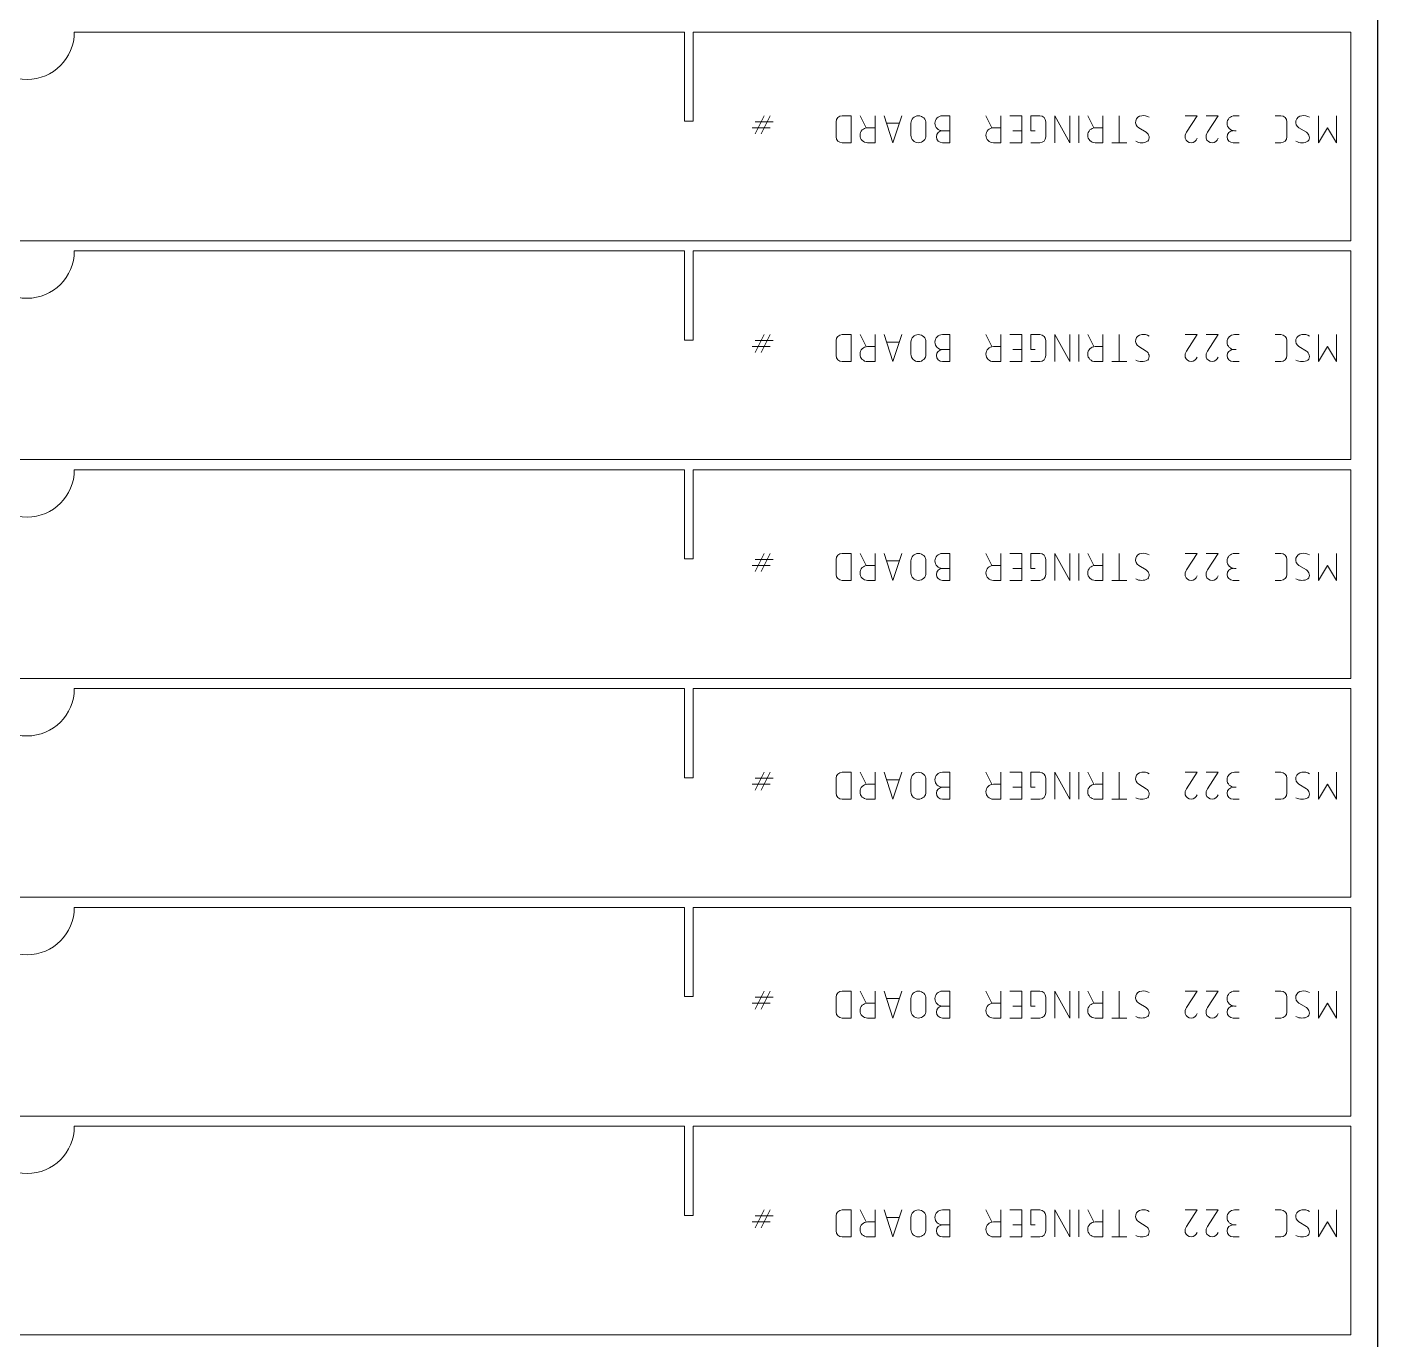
# Model space of a CAD drawing. Header units: millimetres. Extents: x 352 to 5752, y 371 to 2371.
# Drawn here: x 1952 to 2452, y 1411 to 1897 of the extents above; entities that cross this region are included whole.
import ezdxf

# ---------------------------------------------------------------- set-up
doc = ezdxf.new("R2010")
doc.units = ezdxf.units.MM
doc.layers.add('IV_MARK_SURFACE', color=2, linetype='Continuous', lineweight=5)
doc.layers.add('IV_OUTER_PROFILE', color=7, linetype='Continuous', lineweight=5)

msp = doc.modelspace()

# ---------------------------------------------------------------- linework, layer by layer
msp.add_lwpolyline([(1452.48, 371.21), (2452.48, 371.21), (2452.48, 2371.21), (1452.48, 2371.21)], close=True)
at = {"layer": 'IV_MARK_SURFACE'}
for p, q in [((2221.97, 1861.43), (2224.19, 1861.43)), ((2223.08, 1859.21), (2224.19, 1861.43)), ((2224.19, 1861.43), (2225.3, 1863.65)), ((2224.19, 1861.43), (2226.41, 1861.43)), ((2226.41, 1861.43), (2225.3, 1859.21)), ((2227.52, 1863.65), (2226.41, 1861.43)), ((2226.41, 1861.43), (2228.63, 1861.43)), ((2251.91, 1861.43), (2251.91, 1855.89)), ((2257.46, 1863.65), (2254.13, 1863.65)), ((2257.46, 1853.67), (2257.46, 1863.65)), ((2263, 1859.21), (2260.78, 1863.65)), ((2266.33, 1863.65), (2266.33, 1859.21)), ((2269.66, 1863.65), (2272.98, 1853.67)), ((2275.2, 1860.88), (2270.76, 1860.88)), ((2272.98, 1853.67), (2276.31, 1863.65)), ((2279.64, 1860.88), (2279.64, 1856.44)), ((2285.18, 1856.44), (2285.18, 1860.88)), ((2291.28, 1863.65), (2294.05, 1863.65)), ((2294.05, 1863.65), (2294.05, 1858.11)), ((2309.58, 1859.21), (2307.36, 1863.65)), ((2312.9, 1863.65), (2312.9, 1859.21)), ((2316.23, 1863.65), (2320.66, 1863.65)), ((2320.66, 1863.65), (2320.66, 1858.11)), ((2327.32, 1863.65), (2323.99, 1863.65)), ((2323.99, 1863.65), (2323.99, 1858.11)), ((2329.54, 1855.89), (2329.54, 1861.43)), ((2338.41, 1853.67), (2332.86, 1863.65)), ((2332.86, 1863.65), (2332.86, 1853.67)), ((2338.41, 1863.65), (2338.41, 1853.67)), ((2341.73, 1863.65), (2341.73, 1853.67)), ((2347.28, 1859.21), (2345.06, 1863.65)), ((2350.6, 1863.65), (2350.6, 1859.21)), ((2356.7, 1863.65), (2356.7, 1853.67)), ((2381.1, 1863.65), (2385.53, 1863.65)), ((2385.53, 1863.65), (2381.65, 1857.55)), ((2388.86, 1863.65), (2393.3, 1863.65)), ((2393.3, 1863.65), (2389.42, 1857.55)), ((2401.06, 1863.65), (2399.4, 1863.65)), ((2414.37, 1863.65), (2416.58, 1863.65)), ((2418.8, 1861.43), (2418.8, 1855.89)), ((2430.44, 1853.67), (2430.44, 1863.65)), ((2437.1, 1863.65), (2437.1, 1853.67)), ((2223.08, 1859.21), (2220.86, 1859.21)), ((2221.97, 1857), (2223.08, 1859.21)), ((2225.3, 1859.21), (2223.08, 1859.21)), ((2225.3, 1859.21), (2224.19, 1857)), ((2227.52, 1859.21), (2225.3, 1859.21)), ((2263.56, 1859.21), (2266.33, 1859.21)), ((2266.33, 1859.21), (2266.33, 1853.67)), ((2291.28, 1858.11), (2294.05, 1858.11)), ((2294.05, 1858.11), (2294.05, 1853.67)), ((2310.13, 1859.21), (2312.9, 1859.21)), ((2312.9, 1859.21), (2312.9, 1853.67)), ((2320.66, 1858.11), (2317.34, 1858.11)), ((2320.66, 1858.11), (2320.66, 1853.67)), ((2323.99, 1858.11), (2325.65, 1858.11)), ((2347.83, 1859.21), (2350.6, 1859.21)), ((2350.6, 1859.21), (2350.6, 1853.67)), ((2363.91, 1859.21), (2366.68, 1857.55)), ((2399.4, 1858.11), (2399.95, 1858.11)), ((2423.24, 1859.21), (2426.01, 1857.55)), ((2433.77, 1859.21), (2430.44, 1853.67)), ((2437.1, 1853.67), (2433.77, 1859.21)), ((2254.13, 1853.67), (2257.46, 1853.67)), ((2266.33, 1853.67), (2263.56, 1853.67)), ((2294.05, 1853.67), (2291.28, 1853.67)), ((2312.9, 1853.67), (2310.13, 1853.67)), ((2320.66, 1853.67), (2316.23, 1853.67)), ((2323.99, 1853.67), (2327.32, 1853.67)), ((2350.6, 1853.67), (2347.83, 1853.67)), ((2356.7, 1853.67), (2353.93, 1853.67)), ((2359.48, 1853.67), (2356.7, 1853.67)), ((2398.84, 1853.67), (2401.06, 1853.67)), ((2416.58, 1853.67), (2414.37, 1853.67)), ((2221.97, 1780.43), (2224.19, 1780.43)), ((2223.08, 1778.21), (2224.19, 1780.43)), ((2224.19, 1780.43), (2225.3, 1782.65)), ((2224.19, 1780.43), (2226.41, 1780.43)), ((2226.41, 1780.43), (2225.3, 1778.21)), ((2227.52, 1782.65), (2226.41, 1780.43)), ((2226.41, 1780.43), (2228.63, 1780.43)), ((2251.91, 1780.43), (2251.91, 1774.89)), ((2257.46, 1782.65), (2254.13, 1782.65)), ((2257.46, 1772.67), (2257.46, 1782.65)), ((2263, 1778.21), (2260.78, 1782.65)), ((2266.33, 1782.65), (2266.33, 1778.21)), ((2269.66, 1782.65), (2272.98, 1772.67)), ((2272.98, 1772.67), (2276.31, 1782.65)), ((2291.28, 1782.65), (2294.05, 1782.65)), ((2294.05, 1782.65), (2294.05, 1777.11)), ((2309.58, 1778.21), (2307.36, 1782.65)), ((2312.9, 1782.65), (2312.9, 1778.21)), ((2316.23, 1782.65), (2320.66, 1782.65)), ((2320.66, 1782.65), (2320.66, 1777.11)), ((2327.32, 1782.65), (2323.99, 1782.65)), ((2323.99, 1782.65), (2323.99, 1777.11)), ((2329.54, 1774.89), (2329.54, 1780.43)), ((2338.41, 1772.67), (2332.86, 1782.65)), ((2332.86, 1782.65), (2332.86, 1772.67)), ((2338.41, 1782.65), (2338.41, 1772.67)), ((2341.73, 1782.65), (2341.73, 1772.67)), ((2347.28, 1778.21), (2345.06, 1782.65)), ((2350.6, 1782.65), (2350.6, 1778.21)), ((2356.7, 1782.65), (2356.7, 1772.67)), ((2381.1, 1782.65), (2385.53, 1782.65)), ((2385.53, 1782.65), (2381.65, 1776.55)), ((2388.86, 1782.65), (2393.3, 1782.65)), ((2393.3, 1782.65), (2389.42, 1776.55)), ((2401.06, 1782.65), (2399.4, 1782.65)), ((2414.37, 1782.65), (2416.58, 1782.65)), ((2418.8, 1780.43), (2418.8, 1774.89)), ((2430.44, 1772.67), (2430.44, 1782.65)), ((2437.1, 1782.65), (2437.1, 1772.67)), ((2223.08, 1778.21), (2220.86, 1778.21)), ((2221.97, 1776), (2223.08, 1778.21)), ((2225.3, 1778.21), (2223.08, 1778.21)), ((2225.3, 1778.21), (2224.19, 1776)), ((2227.52, 1778.21), (2225.3, 1778.21)), ((2263.56, 1778.21), (2266.33, 1778.21)), ((2266.33, 1778.21), (2266.33, 1772.67)), ((2275.2, 1779.88), (2270.76, 1779.88)), ((2279.64, 1779.88), (2279.64, 1775.44)), ((2285.18, 1775.44), (2285.18, 1779.88)), ((2291.28, 1777.11), (2294.05, 1777.11)), ((2294.05, 1777.11), (2294.05, 1772.67)), ((2310.13, 1778.21), (2312.9, 1778.21)), ((2312.9, 1778.21), (2312.9, 1772.67)), ((2320.66, 1777.11), (2317.34, 1777.11)), ((2320.66, 1777.11), (2320.66, 1772.67)), ((2323.99, 1777.11), (2325.65, 1777.11)), ((2347.83, 1778.21), (2350.6, 1778.21)), ((2350.6, 1778.21), (2350.6, 1772.67)), ((2363.91, 1778.21), (2366.68, 1776.55)), ((2399.4, 1777.11), (2399.95, 1777.11)), ((2423.24, 1778.21), (2426.01, 1776.55)), ((2433.77, 1778.21), (2430.44, 1772.67)), ((2437.1, 1772.67), (2433.77, 1778.21)), ((2254.13, 1772.67), (2257.46, 1772.67)), ((2266.33, 1772.67), (2263.56, 1772.67)), ((2294.05, 1772.67), (2291.28, 1772.67)), ((2312.9, 1772.67), (2310.13, 1772.67)), ((2320.66, 1772.67), (2316.23, 1772.67)), ((2323.99, 1772.67), (2327.32, 1772.67)), ((2350.6, 1772.67), (2347.83, 1772.67)), ((2356.7, 1772.67), (2353.93, 1772.67)), ((2359.48, 1772.67), (2356.7, 1772.67)), ((2398.84, 1772.67), (2401.06, 1772.67)), ((2416.58, 1772.67), (2414.37, 1772.67)), ((2224.19, 1699.43), (2225.3, 1701.65)), ((2227.52, 1701.65), (2226.41, 1699.43)), ((2257.46, 1701.65), (2254.13, 1701.65)), ((2257.46, 1691.67), (2257.46, 1701.65)), ((2263, 1697.21), (2260.78, 1701.65)), ((2266.33, 1701.65), (2266.33, 1697.21)), ((2269.66, 1701.65), (2272.98, 1691.67)), ((2272.98, 1691.67), (2276.31, 1701.65)), ((2291.28, 1701.65), (2294.05, 1701.65)), ((2294.05, 1701.65), (2294.05, 1696.11)), ((2309.58, 1697.21), (2307.36, 1701.65)), ((2312.9, 1701.65), (2312.9, 1697.21)), ((2316.23, 1701.65), (2320.66, 1701.65)), ((2320.66, 1701.65), (2320.66, 1696.11)), ((2327.32, 1701.65), (2323.99, 1701.65)), ((2323.99, 1701.65), (2323.99, 1696.11)), ((2338.41, 1691.67), (2332.86, 1701.65)), ((2332.86, 1701.65), (2332.86, 1691.67)), ((2338.41, 1701.65), (2338.41, 1691.67)), ((2341.73, 1701.65), (2341.73, 1691.67)), ((2347.28, 1697.21), (2345.06, 1701.65)), ((2350.6, 1701.65), (2350.6, 1697.21)), ((2356.7, 1701.65), (2356.7, 1691.67)), ((2381.1, 1701.65), (2385.53, 1701.65)), ((2385.53, 1701.65), (2381.65, 1695.55)), ((2388.86, 1701.65), (2393.3, 1701.65)), ((2393.3, 1701.65), (2389.42, 1695.55)), ((2401.06, 1701.65), (2399.4, 1701.65)), ((2414.37, 1701.65), (2416.58, 1701.65)), ((2430.44, 1691.67), (2430.44, 1701.65)), ((2437.1, 1701.65), (2437.1, 1691.67)), ((2223.08, 1697.21), (2220.86, 1697.21)), ((2221.97, 1699.43), (2224.19, 1699.43)), ((2221.97, 1695), (2223.08, 1697.21)), ((2223.08, 1697.21), (2224.19, 1699.43)), ((2225.3, 1697.21), (2223.08, 1697.21)), ((2224.19, 1699.43), (2226.41, 1699.43)), ((2225.3, 1697.21), (2224.19, 1695)), ((2226.41, 1699.43), (2225.3, 1697.21)), ((2227.52, 1697.21), (2225.3, 1697.21)), ((2226.41, 1699.43), (2228.63, 1699.43)), ((2251.91, 1699.43), (2251.91, 1693.89)), ((2263.56, 1697.21), (2266.33, 1697.21)), ((2266.33, 1697.21), (2266.33, 1691.67)), ((2275.2, 1698.88), (2270.76, 1698.88)), ((2279.64, 1698.88), (2279.64, 1694.44)), ((2285.18, 1694.44), (2285.18, 1698.88)), ((2291.28, 1696.11), (2294.05, 1696.11)), ((2294.05, 1696.11), (2294.05, 1691.67)), ((2310.13, 1697.21), (2312.9, 1697.21)), ((2312.9, 1697.21), (2312.9, 1691.67)), ((2320.66, 1696.11), (2317.34, 1696.11)), ((2320.66, 1696.11), (2320.66, 1691.67)), ((2323.99, 1696.11), (2325.65, 1696.11)), ((2329.54, 1693.89), (2329.54, 1699.43)), ((2347.83, 1697.21), (2350.6, 1697.21)), ((2350.6, 1697.21), (2350.6, 1691.67)), ((2363.91, 1697.21), (2366.68, 1695.55)), ((2399.4, 1696.11), (2399.95, 1696.11)), ((2418.8, 1699.43), (2418.8, 1693.89)), ((2423.24, 1697.21), (2426.01, 1695.55)), ((2433.77, 1697.21), (2430.44, 1691.67)), ((2437.1, 1691.67), (2433.77, 1697.21)), ((2254.13, 1691.67), (2257.46, 1691.67)), ((2266.33, 1691.67), (2263.56, 1691.67)), ((2294.05, 1691.67), (2291.28, 1691.67)), ((2312.9, 1691.67), (2310.13, 1691.67)), ((2320.66, 1691.67), (2316.23, 1691.67)), ((2323.99, 1691.67), (2327.32, 1691.67)), ((2350.6, 1691.67), (2347.83, 1691.67)), ((2356.7, 1691.67), (2353.93, 1691.67)), ((2359.48, 1691.67), (2356.7, 1691.67)), ((2398.84, 1691.67), (2401.06, 1691.67)), ((2416.58, 1691.67), (2414.37, 1691.67)), ((2224.19, 1618.43), (2225.3, 1620.65)), ((2227.52, 1620.65), (2226.41, 1618.43)), ((2257.46, 1620.65), (2254.13, 1620.65)), ((2257.46, 1610.67), (2257.46, 1620.65)), ((2263, 1616.21), (2260.78, 1620.65)), ((2266.33, 1620.65), (2266.33, 1616.21)), ((2269.66, 1620.65), (2272.98, 1610.67)), ((2272.98, 1610.67), (2276.31, 1620.65)), ((2291.28, 1620.65), (2294.05, 1620.65)), ((2294.05, 1620.65), (2294.05, 1615.11)), ((2309.58, 1616.21), (2307.36, 1620.65)), ((2312.9, 1620.65), (2312.9, 1616.21)), ((2316.23, 1620.65), (2320.66, 1620.65)), ((2320.66, 1620.65), (2320.66, 1615.11)), ((2327.32, 1620.65), (2323.99, 1620.65)), ((2323.99, 1620.65), (2323.99, 1615.11)), ((2338.41, 1610.67), (2332.86, 1620.65)), ((2332.86, 1620.65), (2332.86, 1610.67)), ((2338.41, 1620.65), (2338.41, 1610.67)), ((2341.73, 1620.65), (2341.73, 1610.67)), ((2347.28, 1616.21), (2345.06, 1620.65)), ((2350.6, 1620.65), (2350.6, 1616.21)), ((2356.7, 1620.65), (2356.7, 1610.67)), ((2381.1, 1620.65), (2385.53, 1620.65)), ((2385.53, 1620.65), (2381.65, 1614.55)), ((2388.86, 1620.65), (2393.3, 1620.65)), ((2393.3, 1620.65), (2389.42, 1614.55)), ((2401.06, 1620.65), (2399.4, 1620.65)), ((2414.37, 1620.65), (2416.58, 1620.65)), ((2430.44, 1610.67), (2430.44, 1620.65)), ((2437.1, 1620.65), (2437.1, 1610.67)), ((2223.08, 1616.21), (2220.86, 1616.21)), ((2221.97, 1618.43), (2224.19, 1618.43)), ((2221.97, 1614), (2223.08, 1616.21)), ((2223.08, 1616.21), (2224.19, 1618.43)), ((2225.3, 1616.21), (2223.08, 1616.21)), ((2224.19, 1618.43), (2226.41, 1618.43)), ((2225.3, 1616.21), (2224.19, 1614)), ((2226.41, 1618.43), (2225.3, 1616.21)), ((2227.52, 1616.21), (2225.3, 1616.21)), ((2226.41, 1618.43), (2228.63, 1618.43)), ((2251.91, 1618.43), (2251.91, 1612.89)), ((2263.56, 1616.21), (2266.33, 1616.21)), ((2266.33, 1616.21), (2266.33, 1610.67)), ((2275.2, 1617.88), (2270.76, 1617.88)), ((2279.64, 1617.88), (2279.64, 1613.44)), ((2285.18, 1613.44), (2285.18, 1617.88)), ((2291.28, 1615.11), (2294.05, 1615.11)), ((2294.05, 1615.11), (2294.05, 1610.67)), ((2310.13, 1616.21), (2312.9, 1616.21)), ((2312.9, 1616.21), (2312.9, 1610.67)), ((2320.66, 1615.11), (2317.34, 1615.11)), ((2320.66, 1615.11), (2320.66, 1610.67)), ((2323.99, 1615.11), (2325.65, 1615.11)), ((2329.54, 1612.89), (2329.54, 1618.43)), ((2347.83, 1616.21), (2350.6, 1616.21)), ((2350.6, 1616.21), (2350.6, 1610.67)), ((2363.91, 1616.21), (2366.68, 1614.55)), ((2399.4, 1615.11), (2399.95, 1615.11)), ((2418.8, 1618.43), (2418.8, 1612.89)), ((2423.24, 1616.21), (2426.01, 1614.55)), ((2433.77, 1616.21), (2430.44, 1610.67)), ((2437.1, 1610.67), (2433.77, 1616.21)), ((2254.13, 1610.67), (2257.46, 1610.67)), ((2266.33, 1610.67), (2263.56, 1610.67)), ((2294.05, 1610.67), (2291.28, 1610.67)), ((2312.9, 1610.67), (2310.13, 1610.67)), ((2320.66, 1610.67), (2316.23, 1610.67)), ((2323.99, 1610.67), (2327.32, 1610.67)), ((2350.6, 1610.67), (2347.83, 1610.67)), ((2356.7, 1610.67), (2353.93, 1610.67)), ((2359.48, 1610.67), (2356.7, 1610.67)), ((2398.84, 1610.67), (2401.06, 1610.67)), ((2416.58, 1610.67), (2414.37, 1610.67)), ((2223.08, 1535.21), (2220.86, 1535.21)), ((2221.97, 1537.43), (2224.19, 1537.43)), ((2221.97, 1533), (2223.08, 1535.21)), ((2223.08, 1535.21), (2224.19, 1537.43)), ((2225.3, 1535.21), (2223.08, 1535.21)), ((2224.19, 1537.43), (2225.3, 1539.65)), ((2224.19, 1537.43), (2226.41, 1537.43)), ((2225.3, 1535.21), (2224.19, 1533)), ((2226.41, 1537.43), (2225.3, 1535.21)), ((2227.52, 1535.21), (2225.3, 1535.21)), ((2227.52, 1539.65), (2226.41, 1537.43)), ((2226.41, 1537.43), (2228.63, 1537.43)), ((2251.91, 1537.43), (2251.91, 1531.89)), ((2257.46, 1539.65), (2254.13, 1539.65)), ((2257.46, 1529.67), (2257.46, 1539.65)), ((2263, 1535.21), (2260.78, 1539.65)), ((2263.56, 1535.21), (2266.33, 1535.21)), ((2266.33, 1539.65), (2266.33, 1535.21)), ((2266.33, 1535.21), (2266.33, 1529.67)), ((2269.66, 1539.65), (2272.98, 1529.67)), ((2275.2, 1536.88), (2270.76, 1536.88)), ((2272.98, 1529.67), (2276.31, 1539.65)), ((2279.64, 1536.88), (2279.64, 1532.44)), ((2285.18, 1532.44), (2285.18, 1536.88)), ((2291.28, 1539.65), (2294.05, 1539.65)), ((2294.05, 1539.65), (2294.05, 1534.11)), ((2309.58, 1535.21), (2307.36, 1539.65)), ((2310.13, 1535.21), (2312.9, 1535.21)), ((2312.9, 1539.65), (2312.9, 1535.21)), ((2312.9, 1535.21), (2312.9, 1529.67)), ((2316.23, 1539.65), (2320.66, 1539.65)), ((2320.66, 1539.65), (2320.66, 1534.11)), ((2327.32, 1539.65), (2323.99, 1539.65)), ((2323.99, 1539.65), (2323.99, 1534.11)), ((2329.54, 1531.89), (2329.54, 1537.43)), ((2338.41, 1529.67), (2332.86, 1539.65)), ((2332.86, 1539.65), (2332.86, 1529.67)), ((2338.41, 1539.65), (2338.41, 1529.67)), ((2341.73, 1539.65), (2341.73, 1529.67)), ((2347.28, 1535.21), (2345.06, 1539.65)), ((2347.83, 1535.21), (2350.6, 1535.21)), ((2350.6, 1539.65), (2350.6, 1535.21)), ((2350.6, 1535.21), (2350.6, 1529.67)), ((2356.7, 1539.65), (2356.7, 1529.67)), ((2363.91, 1535.21), (2366.68, 1533.55)), ((2381.1, 1539.65), (2385.53, 1539.65)), ((2385.53, 1539.65), (2381.65, 1533.55)), ((2388.86, 1539.65), (2393.3, 1539.65)), ((2393.3, 1539.65), (2389.42, 1533.55)), ((2401.06, 1539.65), (2399.4, 1539.65)), ((2414.37, 1539.65), (2416.58, 1539.65)), ((2418.8, 1537.43), (2418.8, 1531.89)), ((2423.24, 1535.21), (2426.01, 1533.55)), ((2430.44, 1529.67), (2430.44, 1539.65)), ((2433.77, 1535.21), (2430.44, 1529.67)), ((2437.1, 1529.67), (2433.77, 1535.21)), ((2437.1, 1539.65), (2437.1, 1529.67)), ((2291.28, 1534.11), (2294.05, 1534.11)), ((2294.05, 1534.11), (2294.05, 1529.67)), ((2320.66, 1534.11), (2317.34, 1534.11)), ((2320.66, 1534.11), (2320.66, 1529.67)), ((2323.99, 1534.11), (2325.65, 1534.11)), ((2399.4, 1534.11), (2399.95, 1534.11)), ((2254.13, 1529.67), (2257.46, 1529.67)), ((2266.33, 1529.67), (2263.56, 1529.67)), ((2294.05, 1529.67), (2291.28, 1529.67)), ((2312.9, 1529.67), (2310.13, 1529.67)), ((2320.66, 1529.67), (2316.23, 1529.67)), ((2323.99, 1529.67), (2327.32, 1529.67)), ((2350.6, 1529.67), (2347.83, 1529.67)), ((2356.7, 1529.67), (2353.93, 1529.67)), ((2359.48, 1529.67), (2356.7, 1529.67)), ((2398.84, 1529.67), (2401.06, 1529.67)), ((2416.58, 1529.67), (2414.37, 1529.67)), ((2221.97, 1456.43), (2224.19, 1456.43)), ((2223.08, 1454.21), (2224.19, 1456.43)), ((2224.19, 1456.43), (2225.3, 1458.65)), ((2224.19, 1456.43), (2226.41, 1456.43)), ((2226.41, 1456.43), (2225.3, 1454.21)), ((2227.52, 1458.65), (2226.41, 1456.43)), ((2226.41, 1456.43), (2228.63, 1456.43)), ((2251.91, 1456.43), (2251.91, 1450.89)), ((2257.46, 1458.65), (2254.13, 1458.65)), ((2257.46, 1448.67), (2257.46, 1458.65)), ((2263, 1454.21), (2260.78, 1458.65)), ((2266.33, 1458.65), (2266.33, 1454.21)), ((2269.66, 1458.65), (2272.98, 1448.67)), ((2275.2, 1455.88), (2270.76, 1455.88)), ((2272.98, 1448.67), (2276.31, 1458.65)), ((2279.64, 1455.88), (2279.64, 1451.44)), ((2285.18, 1451.44), (2285.18, 1455.88)), ((2291.28, 1458.65), (2294.05, 1458.65)), ((2294.05, 1458.65), (2294.05, 1453.11)), ((2309.58, 1454.21), (2307.36, 1458.65)), ((2312.9, 1458.65), (2312.9, 1454.21)), ((2316.23, 1458.65), (2320.66, 1458.65)), ((2320.66, 1458.65), (2320.66, 1453.11)), ((2327.32, 1458.65), (2323.99, 1458.65)), ((2323.99, 1458.65), (2323.99, 1453.11)), ((2329.54, 1450.89), (2329.54, 1456.43)), ((2338.41, 1448.67), (2332.86, 1458.65)), ((2332.86, 1458.65), (2332.86, 1448.67)), ((2338.41, 1458.65), (2338.41, 1448.67)), ((2341.73, 1458.65), (2341.73, 1448.67)), ((2347.28, 1454.21), (2345.06, 1458.65)), ((2350.6, 1458.65), (2350.6, 1454.21)), ((2356.7, 1458.65), (2356.7, 1448.67)), ((2381.1, 1458.65), (2385.53, 1458.65)), ((2385.53, 1458.65), (2381.65, 1452.55)), ((2388.86, 1458.65), (2393.3, 1458.65)), ((2393.3, 1458.65), (2389.42, 1452.55)), ((2401.06, 1458.65), (2399.4, 1458.65)), ((2414.37, 1458.65), (2416.58, 1458.65)), ((2418.8, 1456.43), (2418.8, 1450.89)), ((2430.44, 1448.67), (2430.44, 1458.65)), ((2437.1, 1458.65), (2437.1, 1448.67)), ((2223.08, 1454.21), (2220.86, 1454.21)), ((2221.97, 1452), (2223.08, 1454.21)), ((2225.3, 1454.21), (2223.08, 1454.21)), ((2225.3, 1454.21), (2224.19, 1452)), ((2227.52, 1454.21), (2225.3, 1454.21)), ((2263.56, 1454.21), (2266.33, 1454.21)), ((2266.33, 1454.21), (2266.33, 1448.67)), ((2291.28, 1453.11), (2294.05, 1453.11)), ((2294.05, 1453.11), (2294.05, 1448.67)), ((2310.13, 1454.21), (2312.9, 1454.21)), ((2312.9, 1454.21), (2312.9, 1448.67)), ((2320.66, 1453.11), (2317.34, 1453.11)), ((2320.66, 1453.11), (2320.66, 1448.67)), ((2323.99, 1453.11), (2325.65, 1453.11)), ((2347.83, 1454.21), (2350.6, 1454.21)), ((2350.6, 1454.21), (2350.6, 1448.67)), ((2363.91, 1454.21), (2366.68, 1452.55)), ((2399.4, 1453.11), (2399.95, 1453.11)), ((2423.24, 1454.21), (2426.01, 1452.55)), ((2433.77, 1454.21), (2430.44, 1448.67)), ((2437.1, 1448.67), (2433.77, 1454.21)), ((2254.13, 1448.67), (2257.46, 1448.67)), ((2266.33, 1448.67), (2263.56, 1448.67)), ((2294.05, 1448.67), (2291.28, 1448.67)), ((2312.9, 1448.67), (2310.13, 1448.67)), ((2320.66, 1448.67), (2316.23, 1448.67)), ((2323.99, 1448.67), (2327.32, 1448.67)), ((2350.6, 1448.67), (2347.83, 1448.67)), ((2356.7, 1448.67), (2353.93, 1448.67)), ((2359.48, 1448.67), (2356.7, 1448.67)), ((2398.84, 1448.67), (2401.06, 1448.67)), ((2416.58, 1448.67), (2414.37, 1448.67))]:
    msp.add_line(p, q, dxfattribs=at)
for centre, radius, start, end in [((2254.13, 1861.43), 2.22, 90, 180), ((2282.41, 1860.88), 2.77, 0, 180), ((2291.28, 1860.88), 2.77, 90, 270), ((2327.32, 1861.43), 2.22, 0, 90), ((2365.12, 1861.27), 2.38, 92.3685, 239.559), ((2365.73, 1859.99), 3.73, 56.4174, 100.9627), ((2399.4, 1860.88), 2.77, 90, 270), ((2416.58, 1861.43), 2.22, 0, 90), ((2424.44, 1861.27), 2.38, 92.3685, 239.559), ((2425.05, 1859.99), 3.73, 56.4174, 100.9627), ((2254.13, 1855.89), 2.22, 180, 270), ((2263.56, 1856.44), 2.77, 90, 270), ((2282.41, 1856.44), 2.77, 180, 0), ((2291.28, 1855.89), 2.22, 90, 270), ((2310.13, 1856.44), 2.77, 90, 270), ((2327.32, 1855.89), 2.22, 270, 0), ((2347.83, 1856.44), 2.77, 90, 270), ((2365.56, 1855.65), 2.21, 319.6263, 59.2984), ((2384.08, 1855.77), 3.02, 143.6911, 188.2364), ((2383.32, 1855.99), 2.31, 196.4047, 343.5953), ((2391.85, 1855.77), 3.02, 143.6911, 188.2364), ((2391.08, 1855.99), 2.31, 196.4047, 343.5953), ((2398.84, 1855.89), 2.22, 90, 270), ((2416.58, 1855.89), 2.22, 270, 0), ((2424.88, 1855.65), 2.21, 319.6263, 59.2984), ((2365.02, 1858.35), 4.68, 241.7153, 298.2847), ((2424.35, 1858.35), 4.68, 241.7153, 298.2847), ((2254.13, 1780.43), 2.22, 90, 180), ((2282.41, 1779.88), 2.77, 0, 180), ((2291.28, 1779.88), 2.77, 90, 270), ((2327.32, 1780.43), 2.22, 0, 90), ((2365.12, 1780.27), 2.38, 92.3685, 239.559), ((2365.73, 1778.99), 3.73, 56.4174, 100.9627), ((2399.4, 1779.88), 2.77, 90, 270), ((2416.58, 1780.43), 2.22, 0, 90), ((2424.44, 1780.27), 2.38, 92.3685, 239.559), ((2425.05, 1778.99), 3.73, 56.4174, 100.9627), ((2263.56, 1775.44), 2.77, 90, 270), ((2282.41, 1775.44), 2.77, 180, 0), ((2291.28, 1774.89), 2.22, 90, 270), ((2310.13, 1775.44), 2.77, 90, 270), ((2347.83, 1775.44), 2.77, 90, 270), ((2365.56, 1774.65), 2.21, 319.6263, 59.2984), ((2384.08, 1774.77), 3.02, 143.6911, 188.2364), ((2391.85, 1774.77), 3.02, 143.6911, 188.2364), ((2398.84, 1774.89), 2.22, 90, 270), ((2424.88, 1774.65), 2.21, 319.6263, 59.2984), ((2254.13, 1774.89), 2.22, 180, 270), ((2327.32, 1774.89), 2.22, 270, 0), ((2365.02, 1777.35), 4.68, 241.7153, 298.2847), ((2383.32, 1774.99), 2.31, 196.4047, 343.5953), ((2391.08, 1774.99), 2.31, 196.4047, 343.5953), ((2416.58, 1774.89), 2.22, 270, 0), ((2424.35, 1777.35), 4.68, 241.7153, 298.2847), ((2254.13, 1699.43), 2.22, 90, 180), ((2282.41, 1698.88), 2.77, 0, 180), ((2291.28, 1698.88), 2.77, 90, 270), ((2327.32, 1699.43), 2.22, 0, 90), ((2365.12, 1699.27), 2.38, 92.3685, 239.559), ((2365.73, 1697.99), 3.73, 56.4174, 100.9627), ((2399.4, 1698.88), 2.77, 90, 270), ((2416.58, 1699.43), 2.22, 0, 90), ((2424.44, 1699.27), 2.38, 92.3685, 239.559), ((2425.05, 1697.99), 3.73, 56.4174, 100.9627), ((2263.56, 1694.44), 2.77, 90, 270), ((2291.28, 1693.89), 2.22, 90, 270), ((2310.13, 1694.44), 2.77, 90, 270), ((2347.83, 1694.44), 2.77, 90, 270), ((2365.56, 1693.65), 2.21, 319.6263, 59.2984), ((2384.08, 1693.77), 3.02, 143.6911, 188.2364), ((2391.85, 1693.77), 3.02, 143.6911, 188.2364), ((2398.84, 1693.89), 2.22, 90, 270), ((2424.88, 1693.65), 2.21, 319.6263, 59.2984), ((2254.13, 1693.89), 2.22, 180, 270), ((2282.41, 1694.44), 2.77, 180, 0), ((2327.32, 1693.89), 2.22, 270, 0), ((2365.02, 1696.35), 4.68, 241.7153, 298.2847), ((2383.32, 1693.99), 2.31, 196.4047, 343.5953), ((2391.08, 1693.99), 2.31, 196.4047, 343.5953), ((2416.58, 1693.89), 2.22, 270, 0), ((2424.35, 1696.35), 4.68, 241.7153, 298.2847), ((2254.13, 1618.43), 2.22, 90, 180), ((2282.41, 1617.88), 2.77, 0, 180), ((2291.28, 1617.88), 2.77, 90, 270), ((2327.32, 1618.43), 2.22, 0, 90), ((2365.12, 1618.27), 2.38, 92.3685, 239.559), ((2365.73, 1616.99), 3.73, 56.4174, 100.9627), ((2399.4, 1617.88), 2.77, 90, 270), ((2416.58, 1618.43), 2.22, 0, 90), ((2424.44, 1618.27), 2.38, 92.3685, 239.559), ((2425.05, 1616.99), 3.73, 56.4174, 100.9627), ((2263.56, 1613.44), 2.77, 90, 270), ((2291.28, 1612.89), 2.22, 90, 270), ((2310.13, 1613.44), 2.77, 90, 270), ((2347.83, 1613.44), 2.77, 90, 270), ((2398.84, 1612.89), 2.22, 90, 270), ((2254.13, 1612.89), 2.22, 180, 270), ((2282.41, 1613.44), 2.77, 180, 0), ((2327.32, 1612.89), 2.22, 270, 0), ((2365.02, 1615.35), 4.68, 241.7153, 298.2847), ((2365.56, 1612.65), 2.21, 319.6263, 59.2984), ((2384.08, 1612.77), 3.02, 143.6911, 188.2364), ((2383.32, 1612.99), 2.31, 196.4047, 343.5953), ((2391.85, 1612.77), 3.02, 143.6911, 188.2364), ((2391.08, 1612.99), 2.31, 196.4047, 343.5953), ((2416.58, 1612.89), 2.22, 270, 0), ((2424.35, 1615.35), 4.68, 241.7153, 298.2847), ((2424.88, 1612.65), 2.21, 319.6263, 59.2984), ((2254.13, 1537.43), 2.22, 90, 180), ((2263.56, 1532.44), 2.77, 90, 270), ((2282.41, 1536.88), 2.77, 0, 180), ((2291.28, 1536.88), 2.77, 90, 270), ((2310.13, 1532.44), 2.77, 90, 270), ((2327.32, 1537.43), 2.22, 0, 90), ((2347.83, 1532.44), 2.77, 90, 270), ((2365.12, 1537.27), 2.38, 92.3685, 239.559), ((2365.73, 1535.99), 3.73, 56.4174, 100.9627), ((2399.4, 1536.88), 2.77, 90, 270), ((2416.58, 1537.43), 2.22, 0, 90), ((2424.44, 1537.27), 2.38, 92.3685, 239.559), ((2425.05, 1535.99), 3.73, 56.4174, 100.9627), ((2254.13, 1531.89), 2.22, 180, 270), ((2282.41, 1532.44), 2.77, 180, 0), ((2291.28, 1531.89), 2.22, 90, 270), ((2327.32, 1531.89), 2.22, 270, 0), ((2365.02, 1534.35), 4.68, 241.7153, 298.2847), ((2365.56, 1531.65), 2.21, 319.6263, 59.2984), ((2384.08, 1531.77), 3.02, 143.6911, 188.2364), ((2383.32, 1531.99), 2.31, 196.4047, 343.5953), ((2391.85, 1531.77), 3.02, 143.6911, 188.2364), ((2391.08, 1531.99), 2.31, 196.4047, 343.5953), ((2398.84, 1531.89), 2.22, 90, 270), ((2416.58, 1531.89), 2.22, 270, 0), ((2424.35, 1534.35), 4.68, 241.7153, 298.2847), ((2424.88, 1531.65), 2.21, 319.6263, 59.2984), ((2254.13, 1456.43), 2.22, 90, 180), ((2282.41, 1455.88), 2.77, 0, 180), ((2291.28, 1455.88), 2.77, 90, 270), ((2327.32, 1456.43), 2.22, 0, 90), ((2365.12, 1456.27), 2.38, 92.3685, 239.559), ((2365.73, 1454.99), 3.73, 56.4174, 100.9627), ((2399.4, 1455.88), 2.77, 90, 270), ((2416.58, 1456.43), 2.22, 0, 90), ((2424.44, 1456.27), 2.38, 92.3685, 239.559), ((2425.05, 1454.99), 3.73, 56.4174, 100.9627), ((2254.13, 1450.89), 2.22, 180, 270), ((2263.56, 1451.44), 2.77, 90, 270), ((2282.41, 1451.44), 2.77, 180, 0), ((2291.28, 1450.89), 2.22, 90, 270), ((2310.13, 1451.44), 2.77, 90, 270), ((2327.32, 1450.89), 2.22, 270, 0), ((2347.83, 1451.44), 2.77, 90, 270), ((2365.56, 1450.65), 2.21, 319.6263, 59.2984), ((2384.08, 1450.77), 3.02, 143.6911, 188.2364), ((2383.32, 1450.99), 2.31, 196.4047, 343.5953), ((2391.85, 1450.77), 3.02, 143.6911, 188.2364), ((2391.08, 1450.99), 2.31, 196.4047, 343.5953), ((2398.84, 1450.89), 2.22, 90, 270), ((2416.58, 1450.89), 2.22, 270, 0), ((2424.88, 1450.65), 2.21, 319.6263, 59.2984), ((2365.02, 1453.35), 4.68, 241.7153, 298.2847), ((2424.35, 1453.35), 4.68, 241.7153, 298.2847)]:
    msp.add_arc(centre, radius, start, end, dxfattribs=at)
at = {"layer": 'IV_OUTER_PROFILE'}
for p, q in [((1969.98, 1894.61), (2195.88, 1894.61)), ((2195.88, 1861.61), (2195.88, 1894.61)), ((2199.08, 1894.61), (2199.08, 1861.61)), ((2199.08, 1894.61), (2442.48, 1894.61)), ((2442.48, 1894.61), (2442.48, 1817.41)), ((2199.08, 1861.61), (2195.88, 1861.61)), ((1462.48, 1817.41), (2442.48, 1817.41)), ((1969.98, 1813.61), (2195.88, 1813.61)), ((2195.88, 1780.61), (2195.88, 1813.61)), ((2199.08, 1813.61), (2199.08, 1780.61)), ((2199.08, 1813.61), (2442.48, 1813.61)), ((2442.48, 1813.61), (2442.48, 1736.41)), ((2199.08, 1780.61), (2195.88, 1780.61)), ((1462.48, 1736.41), (2442.48, 1736.41)), ((1969.98, 1732.61), (2195.88, 1732.61)), ((2195.88, 1699.61), (2195.88, 1732.61)), ((2199.08, 1732.61), (2199.08, 1699.61)), ((2199.08, 1732.61), (2442.48, 1732.61)), ((2442.48, 1732.61), (2442.48, 1655.41)), ((2199.08, 1699.61), (2195.88, 1699.61)), ((1462.48, 1655.41), (2442.48, 1655.41)), ((1969.98, 1651.61), (2195.88, 1651.61)), ((2195.88, 1618.61), (2195.88, 1651.61)), ((2199.08, 1651.61), (2199.08, 1618.61)), ((2199.08, 1651.61), (2442.48, 1651.61)), ((2442.48, 1651.61), (2442.48, 1574.41)), ((2199.08, 1618.61), (2195.88, 1618.61)), ((1462.48, 1574.41), (2442.48, 1574.41)), ((1969.98, 1570.61), (2195.88, 1570.61)), ((2195.88, 1537.61), (2195.88, 1570.61)), ((2199.08, 1570.61), (2199.08, 1537.61)), ((2199.08, 1570.61), (2442.48, 1570.61)), ((2442.48, 1570.61), (2442.48, 1493.41)), ((2199.08, 1537.61), (2195.88, 1537.61)), ((1462.48, 1493.41), (2442.48, 1493.41)), ((1969.98, 1489.61), (2195.88, 1489.61)), ((2195.88, 1456.61), (2195.88, 1489.61)), ((2199.08, 1489.61), (2199.08, 1456.61)), ((2199.08, 1489.61), (2442.48, 1489.61)), ((2442.48, 1489.61), (2442.48, 1412.41)), ((2199.08, 1456.61), (2195.88, 1456.61)), ((1462.48, 1412.41), (2442.48, 1412.41))]:
    msp.add_line(p, q, dxfattribs=at)
for centre in [(1952.48, 1894.61), (1952.48, 1813.61), (1952.48, 1732.61), (1952.48, 1651.61), (1952.48, 1570.61), (1952.48, 1489.61)]:
    msp.add_arc(centre, 17.5, 180, 0, dxfattribs=at)

doc.saveas('drawing.dxf')
